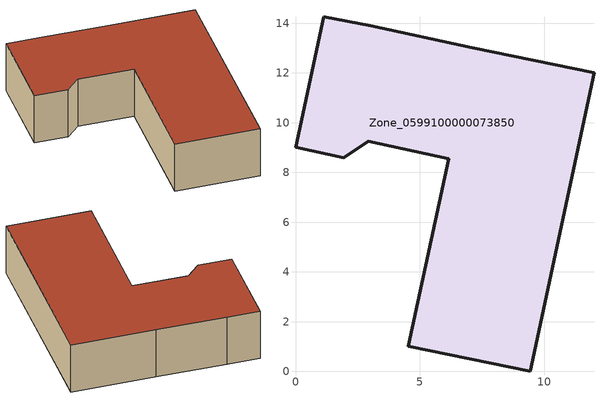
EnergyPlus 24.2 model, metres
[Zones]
Zone_0599100000073850
 floor ground (C_G): 0,9.01 1.13,14.27 3.03,13.89 7.11,13.01 12,12 9.44,0 4.54,1.01 6.16,8.55 2.92,9.25 1.94,8.59 z0
 wall outside (C_F): 7.11,13.01 3.03,13.89 1.13,14.27 0,9.01 1.94,8.59 2.92,9.25 6.16,8.55 4.54,1.01 9.44,0 12,12 7.11,13.01 z0:3.19
 roof outside (C_R): 9.44,0 12,12 7.11,13.01 3.03,13.89 1.13,14.27 0,9.01 1.94,8.59 2.92,9.25 6.16,8.55 4.54,1.01 z3.19
[BUILDING]
Pand.0599100000073850: North Axis=0; Terrain=City; Loads Convergence Tolerance Value=0.04; Temperature Convergence Tolerance Value=0.4; Solar Distribution=FullExterior; Maximum Number of Warmup Days=25; Minimum Number of Warmup Days=1
[Site:Location]
Rotterdam.The.Hague.AP_ZH_NLD Design_Conditions: Latitude=51.96; Longitude=4.45; Time Zone=1; Elevation=-4.5
[SITE:GROUNDTEMPERATURE:BUILDINGSURFACE]
18, 18, 18, 18, 18, 18, 18, 18, 18, 18, 18, 18
[MATERIAL] Thermal Absorptance=0.9; Solar Absorptance=0.7; Visible Absorptance=0.7
Name | Roughness | Thickness | Conductivity | Density | Specific Heat
G.TI.1975-1991 | MediumSmooth | 0.15 | 0.288461 | 540 | 1210
F.TI.1975-1991 | Rough | 0.3 | 0.230769 | 1920 | 840
R.TI.1975-1991 | MediumRough | 0.2 | 0.153846 | 1500 | 1000
[CONSTRUCTION]
C_G: G.TI.1975-1991
C_F: F.TI.1975-1991
C_R: R.TI.1975-1991
[ZONE]
Zone_0599100000073850: Type=1; Multiplier=1; Ceiling Height=Autocalculate; Volume=Autocalculate; Floor Area=autocalculate; Part of Total Floor Area=Yes
[ZONEINFILTRATION:DESIGNFLOWRATE]
Infil_Zone_0599100000073850: Zone or ZoneList or Space or SpaceList=Zone_0599100000073850; Schedule=AlwaysOn; Design Flow Rate Calculation Method=Flow/Area; Flow Rate per Floor Area=0.003; Constant Term Coefficient=1; Temperature Term Coefficient=0; Velocity Term Coefficient=0; Velocity Squared Term Coefficient=0
[HVACTEMPLATE:ZONE:IDEALLOADSAIRSYSTEM]
Zone_0599100000073850: Maximum Heating Supply Air Temperature=50; Minimum Cooling Supply Air Temperature=13; Maximum Heating Supply Air Humidity Ratio=0.0156; Minimum Cooling Supply Air Humidity Ratio=0.0077; Heating Limit=NoLimit; Cooling Limit=NoLimit; Dehumidification Control Type=ConstantSensibleHeatRatio; Cooling Sensible Heat Ratio=0.7; Dehumidification Setpoint=60; Humidification Control Type=None; Humidification Setpoint=30; Outdoor Air Method=None; Outdoor Air Flow Rate per Person=0.00944; Outdoor Air Flow Rate per Zone Floor Area=0; Outdoor Air Flow Rate per Zone=0; Demand Controlled Ventilation Type=None; Outdoor Air Economizer Type=NoEconomizer; Heat Recovery Type=None; Sensible Heat Recovery Effectiveness=0.7; Latent Heat Recovery Effectiveness=0.65
[ZONECONTROL:THERMOSTAT]
ThermostatControl_Zone_0599100000073850: Zone or ZoneList=Zone_0599100000073850; Control Type Schedule=DualSetpointControlType; Control 1=Thermostat_Zone_0599100000073850; Temperature Difference Between Cutout And Setpoint=0
[THERMOSTATSETPOINT:DUALSETPOINT]
Thermostat_Zone_0599100000073850: Heating Setpoint Temperature Schedule=HeatingSetpoint_Zone_0599100000073850; Cooling Setpoint Temperature Schedule=CoolingSetpoint_Zone_0599100000073850
[SCHEDULE:COMPACT]
HeatingSetpoint_Zone_0599100000073850: Through: 12/31, For: AllDays, Until: 24:00, 21
CoolingSetpoint_Zone_0599100000073850: Through: 12/31, For: AllDays, Until: 24:00, 24
DualSetpointControlType: Through: 12/31, For: AllDays, Until: 24:00, 4
AlwaysOn: Through: 12/31, For: AllDays, Until: 24:00, 1
